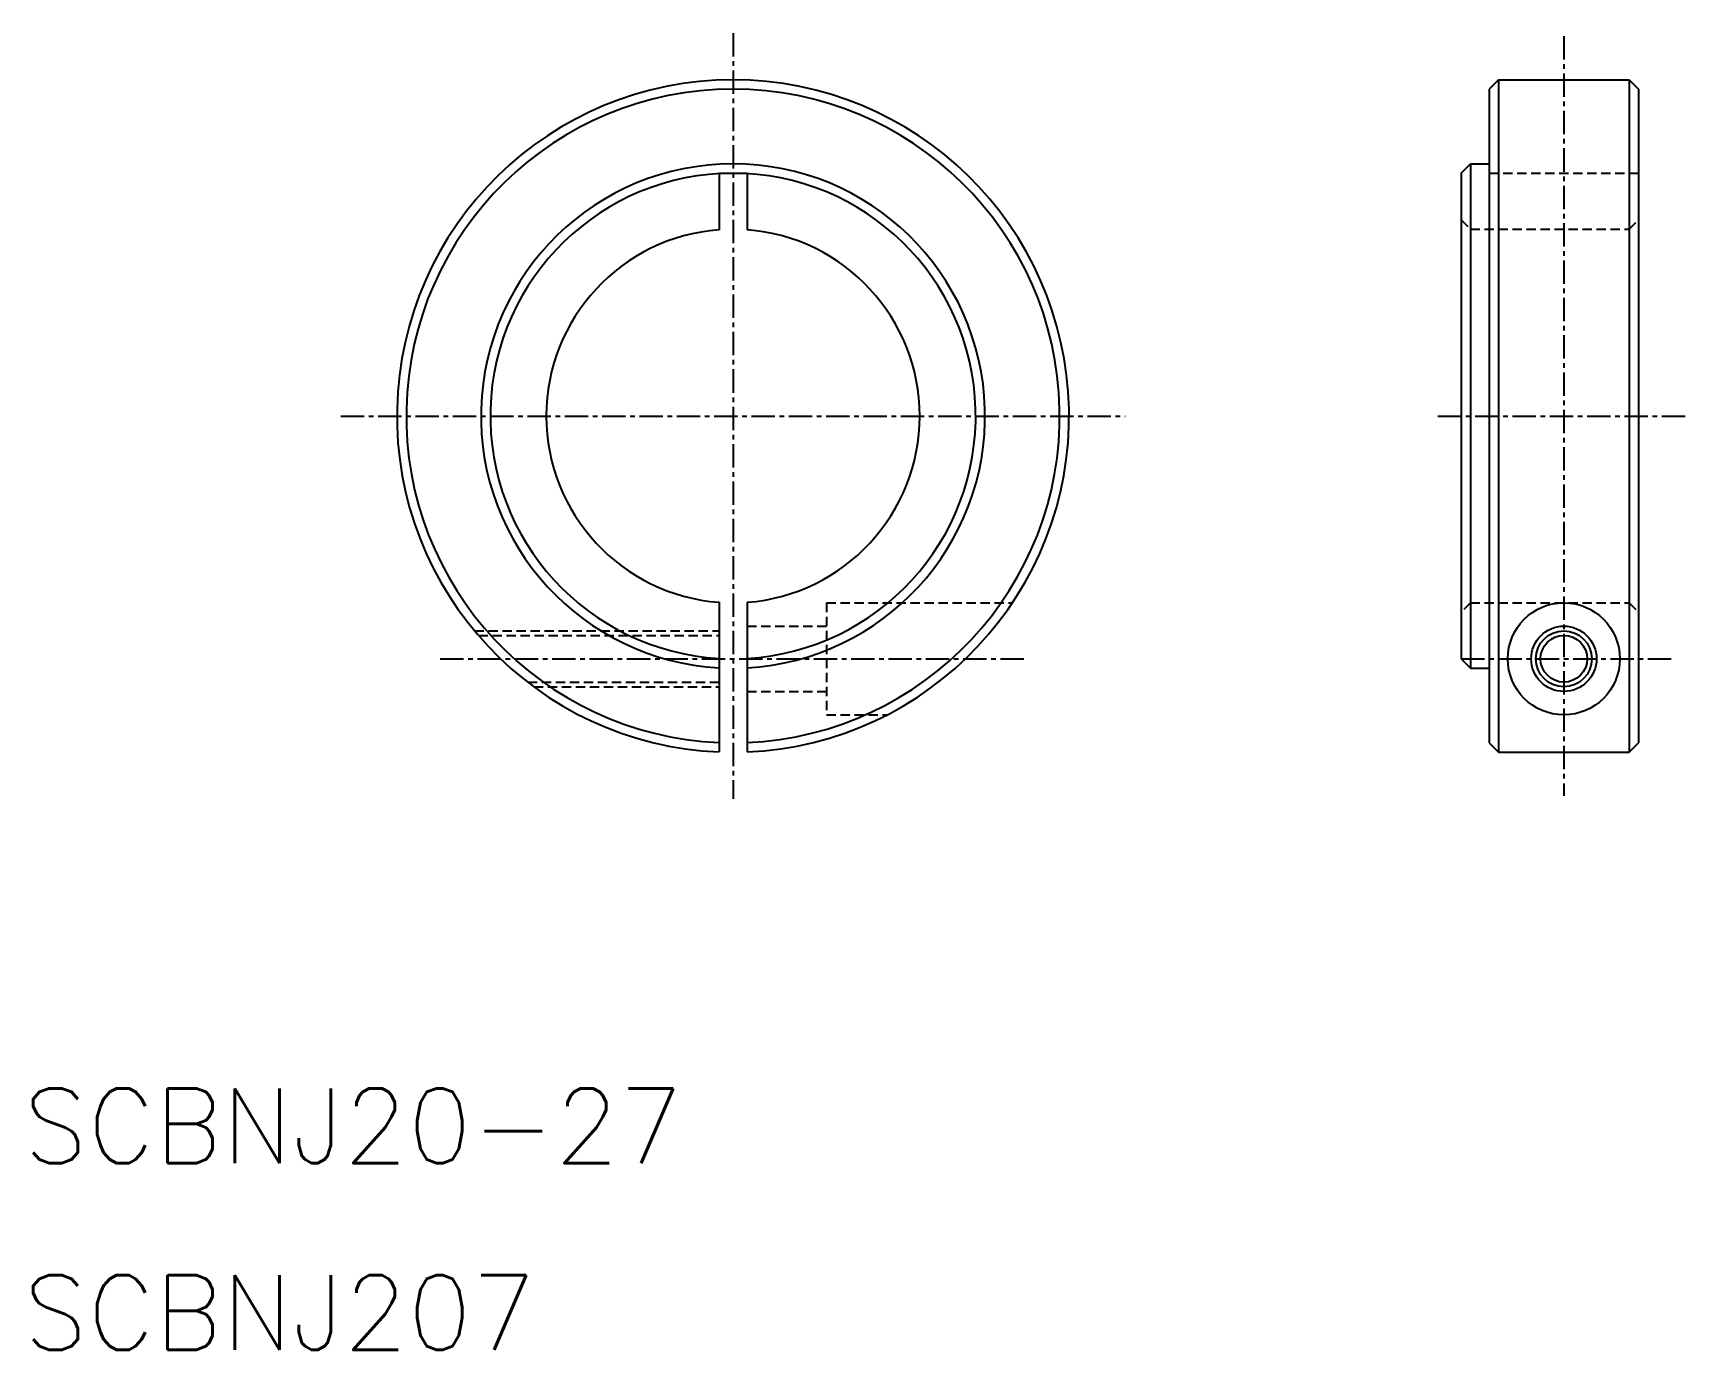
# Model space of a CAD drawing. Extents: x 10.5 to 99.3, y 10 to 80.5.
import ezdxf

# ---------------------------------------------------------------- set-up
doc = ezdxf.new("R2010")
doc.units = 0
doc.linetypes.add('CENTER', pattern=[2, 1.25, -0.25, 0.25, -0.25])
doc.linetypes.add('DASHED', pattern=[0.75, 0.5, -0.25])
doc.layers.get('0').update_dxf_attribs({"linetype": 'CONTINUOUS'})
doc.layers.add('CENTER', color=1, linetype='CENTER')
doc.styles.get("Standard").update_dxf_attribs({"font": 'txt.shx', "bigfont": 'bigfont.shx'})

msp = doc.modelspace()

# ---------------------------------------------------------------- linework, layer by layer
at = {"color": 7, "linetype": 'CONTINUOUS'}
for p, q in [((89, 78), (88.5, 77.5)), ((88.5, 77.5), (88.5, 42.5)), ((89, 78), (96, 78)), ((89, 78), (89, 42)), ((96, 78), (96.5, 77.5)), ((96, 78), (96, 42)), ((96.5, 77.5), (96.5, 42.5)), ((47.25, 73), (47.25, 69.972)), ((47.25, 73), (48.75, 73)), ((48.75, 73), (48.75, 69.972)), ((87, 73), (87.5, 73.5)), ((87, 73), (87, 47)), ((87.5, 73.5), (87.5, 46.5)), ((87.5, 73.5), (88.5, 73.5)), ((88.5, 60), (88.5, 60)), ((47.25, 50.028), (47.25, 42.016)), ((48.75, 50.028), (48.75, 42.016)), ((87, 47), (87.5, 46.5)), ((87.5, 46.5), (88.5, 46.5)), ((88.5, 42.5), (89, 42)), ((89, 42), (96, 42)), ((96, 42), (96.5, 42.5))]:
    msp.add_line(p, q, dxfattribs=at)
at = {"color": 3, "linetype": 'DASHED'}
for p, q in [((88.5, 73), (96.5, 73)), ((87, 70.5), (87.5, 70)), ((96, 70), (96.5, 70.5)), ((87.5, 70), (96, 70)), ((53, 50), (53, 44)), ((53, 50), (62.967, 50)), ((87.5, 50), (87, 49.5)), ((87.5, 50), (96, 50)), ((96, 50), (96.5, 49.5)), ((34.153, 48.5), (47.25, 48.5)), ((34.364, 48.25), (47.25, 48.25)), ((48.75, 48.75), (53, 48.75)), ((37.003, 45.75), (47.25, 45.75)), ((37.335, 45.5), (47.25, 45.5)), ((48.75, 45.25), (53, 45.25)), ((53, 44), (56.246, 44))]:
    msp.add_line(p, q, dxfattribs=at)
at = {"color": 7, "linetype": 'CONTINUOUS'}
for radius in [3, 1.75, 1.25]:
    msp.add_circle((92.5, 47), radius, dxfattribs=at)
at = {"color": 3, "linetype": 'CONTINUOUS'}
msp.add_circle((92.5, 47), 1.5, dxfattribs=at)
at = {"color": 7, "linetype": 'CONTINUOUS'}
for radius, start, end in [(18, 272.38802, 267.61198), (17.5, 272.45629, 267.54371), (13.5, 273.18474, 266.81526), (13, 273.30736, 266.69264), (10, 94.30122, 265.69878), (10, 274.30122, 85.69878)]:
    msp.add_arc((48, 60), radius, start, end, dxfattribs=at)
at = {"layer": 'CENTER', "color": 1, "linetype": 'CENTER'}
for p, q in [((48, 80.5), (48, 39.5)), ((92.5, 80.333), (92.5, 39.667)), ((26.994, 60), (69.006, 60)), ((85.75, 60), (99.25, 60)), ((32.322, 47), (63.678, 47)), ((87, 47), (98.5, 47))]:
    msp.add_line(p, q, dxfattribs=at)

# ---------------------------------------------------------------- texts
at = {"color": 7, "linetype": 'CONTINUOUS'}
for s, p in [('SCBNJ20-27', (10, 20)), ('SCBNJ207', (10, 10))]:
    msp.add_text(s, height=4, dxfattribs=at).set_placement(p)

doc.saveas('drawing.dxf')
